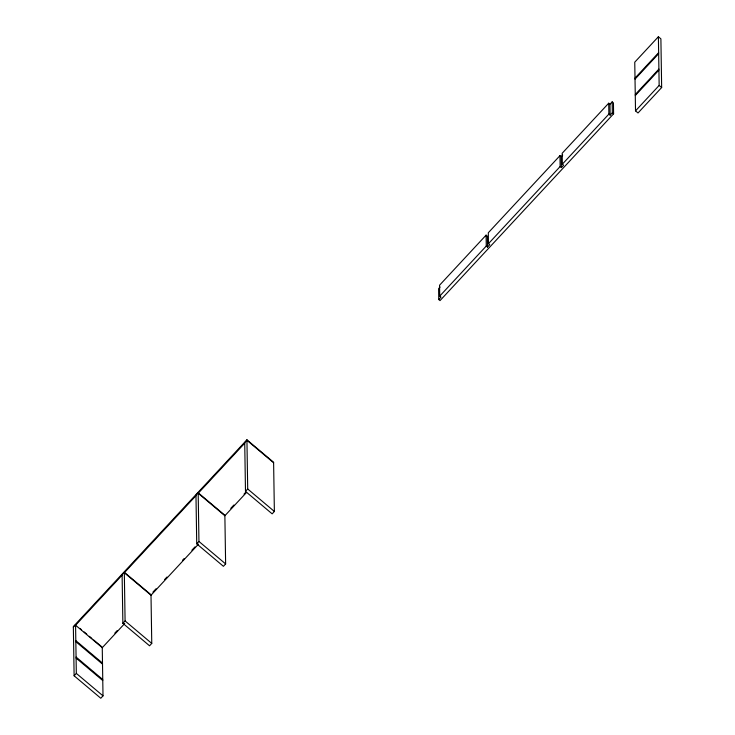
<?xml version="1.0" encoding="UTF-8"?>
<svg xmlns="http://www.w3.org/2000/svg" width="735" height="735" viewBox="0 0 735 735"><rect width="100%" height="100%" fill="white"/><g stroke="black" fill="none" stroke-linecap="round" stroke-linejoin="round"><path stroke-width="1.1" d="M273.613 462.784L246.932 440.311L244.718 442.7L245.49 491.384L272.161 513.848L274.375 511.468L273.604 462.269L246.932 439.806L73.344 626.587L74.116 675.787L100.796 698.25L103.01 695.861L102.248 647.186M73.353 627.102L75.567 624.713L76.33 673.398L74.116 675.787M122.111 575.156L75.576 625.228L102.257 647.691L124.748 623.491M195.979 495.666L124.325 572.767L151.006 595.231L198.514 544.111M244.727 443.214L198.193 493.286L224.873 515.75L246.583 492.386M658.385 36.75L634.755 62.181L635.518 110.866L638.017 112.979L661.656 87.538L660.894 38.854L658.385 36.75L659.157 85.435L635.518 110.866M122.874 623.326L125.088 620.937L124.316 572.253L122.102 574.641L122.874 623.326L149.545 645.789L151.759 643.41L150.997 594.725L125.18 572.978M196.732 543.845L198.946 541.456L198.184 492.772L195.969 495.16L196.732 543.845L223.412 566.308L225.627 563.92L224.864 515.244L199.047 493.497M245.49 491.384L247.704 488.995L246.932 439.806M114.807 633.138L117.15 630.63M152.953 592.098L156.068 588.744M164.631 579.538L166.964 577.021M182.528 560.272L184.09 558.591M191.872 550.221L194.986 546.868M230.79 508.335L233.905 504.991M244.029 494.104L245.582 492.422M486.092 235.145L486.267 246.041L487.516 247.089L487.342 236.192L486.092 235.145L439.558 285.217L439.732 296.113L440.982 297.16L438.767 299.549L440.017 300.606L613.596 113.815L613.431 102.928L612.172 101.871L609.958 104.251L610.133 115.147L608.883 114.1L608.709 103.203L609.958 104.251M559.96 155.664L560.134 166.551L561.384 167.608L561.209 156.711L559.96 155.664L488.306 232.756L488.481 243.652L489.73 244.709L487.516 247.089M608.709 103.203L562.174 153.275L562.349 164.171L563.598 165.219L561.384 167.608M440.072 287.063L438.593 288.653L438.767 299.549M561.209 156.711L562.688 155.122M635.003 78.103L658.643 52.663M635.022 79.123L658.652 53.692M439.732 296.113L486.267 246.041M488.481 243.652L560.134 166.551M562.349 164.171L608.883 114.1M610.133 115.147L612.347 112.767L612.172 101.871M635.26 94.53L658.9 69.09M635.279 95.55L658.909 70.11M659.157 85.435L661.656 87.538M612.347 112.767L613.596 113.815M247.704 488.995L274.375 511.468M198.946 541.456L225.627 563.92M125.088 620.937L151.759 643.41M79.876 628.342L81.594 629.785M84.176 631.962L86.758 634.14M89.339 636.308L91.921 638.485M93.639 639.937L101.384 646.46M75.815 640.635L102.496 663.099M75.834 641.655L102.514 664.118M76.082 657.053L102.753 679.526M76.091 658.082L102.771 680.546M76.33 673.398L103.01 695.861"/></g></svg>
